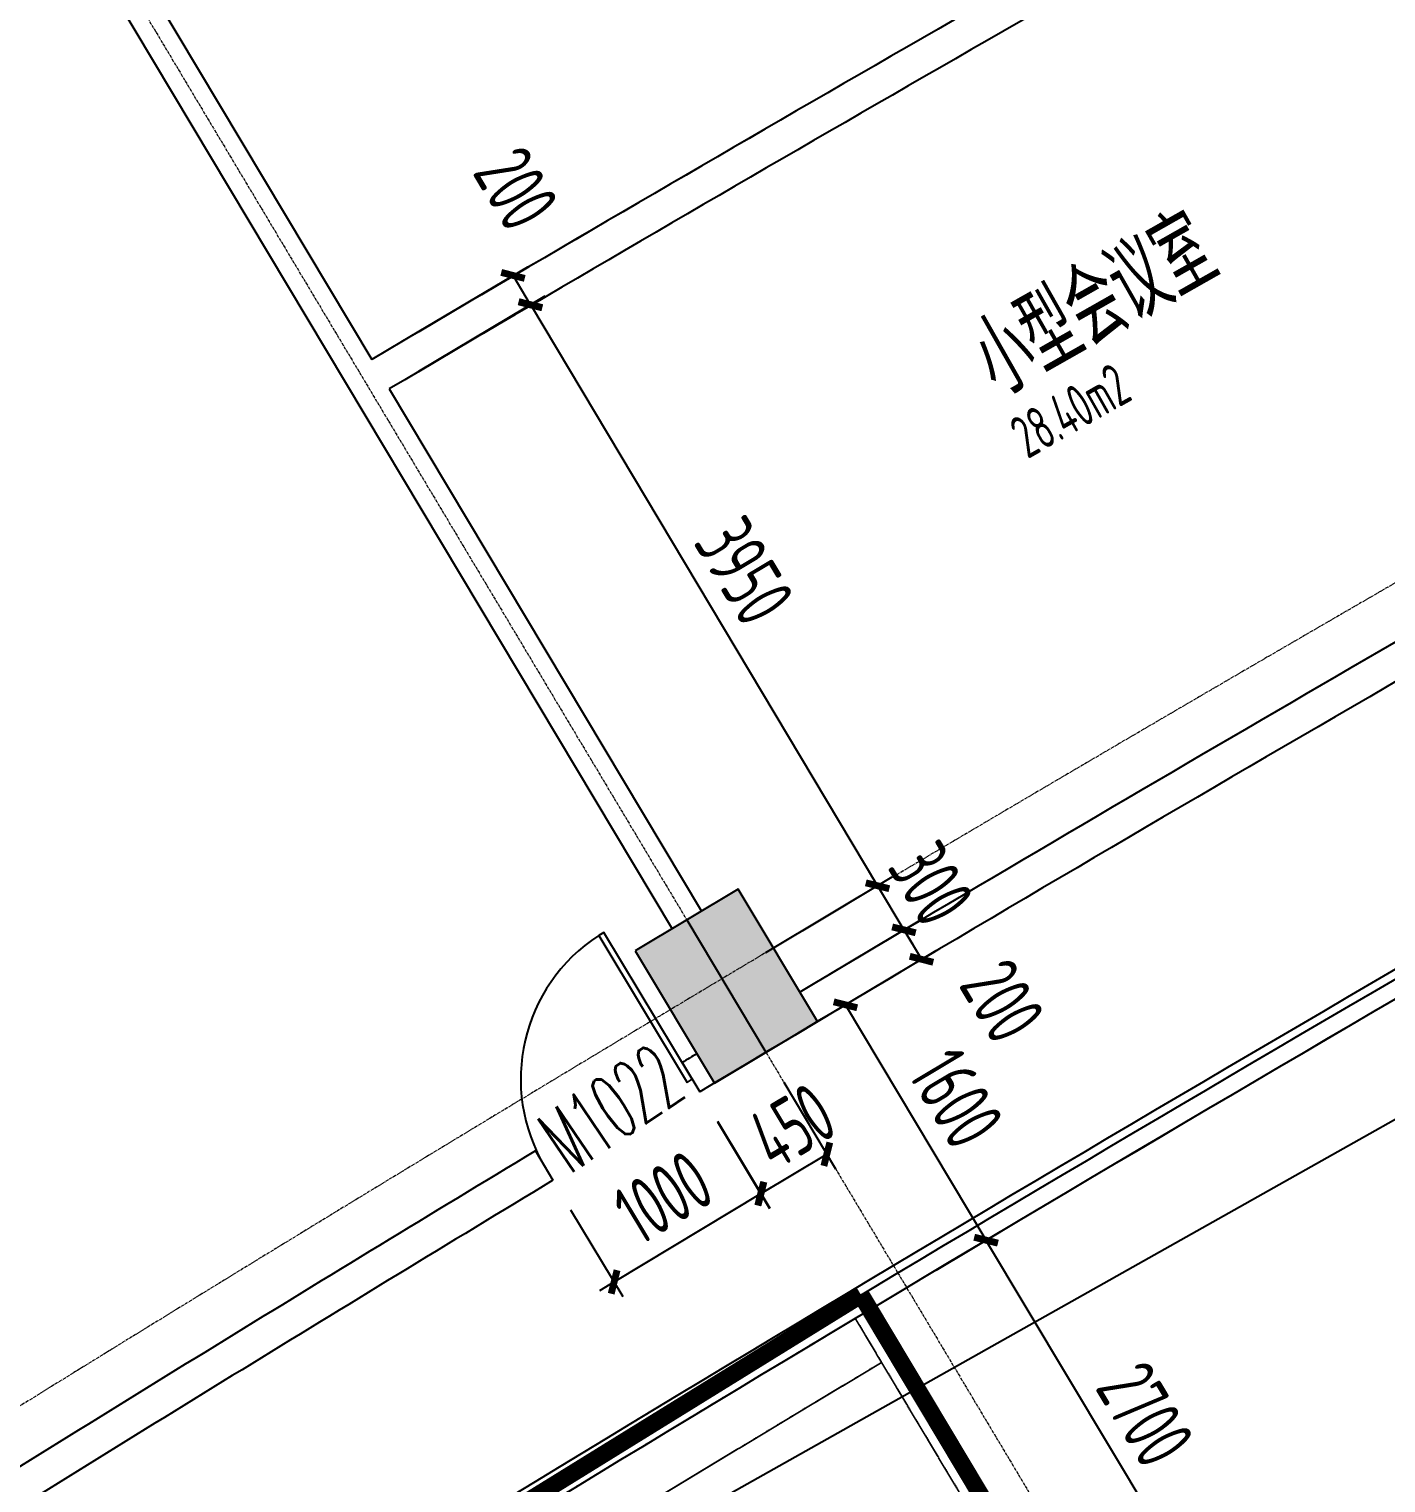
# Model space of a CAD drawing. Header units: millimetres. Extents: x 0 to 12095980, y -6694179 to 0.
# Drawn here: x 11616326 to 11624243, y -6432252 to -6423770 of the extents above; entities that cross this region are included whole.
import ezdxf
from ezdxf.enums import TextEntityAlignment as Align

# ---------------------------------------------------------------- set-up
doc = ezdxf.new("R2010")
doc.units = ezdxf.units.MM
doc.header["$LTSCALE"] = 10
for name, pattern in [('A1-RG-AXIS$0$CENTER', [50.8, 31.75, -6.35, 6.35, -6.35]), ('A1-RI-F2$0$DASHDOT', [1, 0.5, -0.25, 0, -0.25]), ('A1-RI-F2$0$HIDDEN2', [0.1875, 0.125, -0.0625])]:
    doc.linetypes.add(name, pattern=pattern)
for name, color, linetype in [('A1-RD-2F$0$A-GLAZ', 140, 'Continuous'), ('A1-RD-2F$0$A-louban', 5, 'Continuous'), ('A1-RG-AXIS$0$A-COLU-HATH', 8, 'Continuous'), ('A1-RG-AXIS$0$A-COLUMN', 7, 'Continuous'), ('A1-RG-AXIS$0$A2-RG-AXIS-150$0$A-DIMS-100', 1, 'Continuous'), ('A1-RI-F2$0$0M-防火分区、防烟分区', 30, 'A1-RI-F2$0$DASHDOT'), ('A1-RI-F2$0$A-DIMS-1：100', 1, 'Continuous'), ('A1-RI-F2$0$A-DOOR', 32, 'Continuous'), ('A1-RI-F2$0$A-FUZHUXIAN', 55, 'A1-RI-F2$0$HIDDEN2'), ('A1-RI-F2$0$A-HOLE', 2, 'Continuous'), ('A1-RI-F2$0$A-STRS-HRAL', 3, 'Continuous'), ('A1-RI-F2$0$A-SYMB-AREA', 4, 'Continuous'), ('A1-RI-F2$0$A-SYMB-NAME', 4, 'Continuous'), ('A1-RI-F2$0$A-TEXT1', 4, 'Continuous'), ('A1-RI-F2$0$A-WALL', 7, 'Continuous'), ('A1-RI-F2$0$N-SYMB-DOOR', 13, 'Continuous'), ('A1-RI-F2$0$N-SYMB-DOOR1', 13, 'Continuous'), ('A1-RI-F2$0$N-SYMB-DOOR2', 13, 'Continuous')]:
    doc.layers.add(name, color=color, linetype=linetype)
doc.layers.add('A1-RG-AXIS$0$A-GRID', color=1, linetype='A1-RG-AXIS$0$CENTER', lineweight=9)
doc.styles.add('A1-RG-AXIS$0$A2-RG-AXIS-150$0$XD2008', font='romans.shx', dxfattribs={"width": 0.7})
doc.styles.add('A1-RI-F2$0$ECADI', font='gbeitc.shx', dxfattribs={"width": 0.7, "bigfont": 'gbcbig.shx'})
doc.styles.add('A1-RI-F2$0$ECADI-SYM', font='simplex.shx', dxfattribs={"width": 0.7, "bigfont": 'hztxt.shx'})
doc.styles.add('A1-RI-F2$0$XD2008', font='xd-hzs.shx', dxfattribs={"width": 0.7, "bigfont": 'xd-hztxt.shx'})
doc.dimstyles.new('A1-RG-AXIS$0$A2-RG-AXIS-150$0$XD100', dxfattribs={"dimscale": 100, "dimtxt": 5.5, "dimasz": 1.5, "dimexe": 1, "dimexo": 2, "dimgap": 0.5, "dimtad": 1, "dimdec": 0, "dimdsep": 46, "dimtxsty": 'A1-RG-AXIS$0$A2-RG-AXIS-150$0$XD2008', "dimblk": 'A1-RG-AXIS$0$A2-RG-AXIS-150$0$_ArchTick', "dimcen": 2.5, "dimclrt": 4, "dimaunit": 1, "dimadec": 3, "dimazin": 0, "dimtfac": 1, "dimtdec": 0, "dimtix": 1, "dimtmove": 0, "dimatfit": 3, "dimfxl": 1, "dimtolj": 1, "dimtzin": 0, "dimarcsym": 0})
doc.dimstyles.new('A1-RI-F2$0$XD100$0', dxfattribs={"dimscale": 100, "dimtxt": 3.5, "dimasz": 2, "dimexe": 1, "dimexo": 2, "dimgap": 1, "dimtad": 1, "dimdec": 0, "dimdsep": 46, "dimtxsty": 'A1-RI-F2$0$XD2008', "dimblk1": 'A1-RI-F2$0$_ArchTick', "dimblk2": 'A1-RI-F2$0$_ArchTick', "dimsah": 1, "dimcen": 2.5, "dimclrd": 1, "dimclre": 1, "dimclrt": 4, "dimaunit": 1, "dimadec": 0, "dimazin": 0, "dimtfac": 1, "dimtdec": 0, "dimtix": 1, "dimtmove": 2, "dimatfit": 3, "dimfxl": 1, "dimtolj": 1, "dimtzin": 0, "dimarcsym": 0})

# ---------------------------------------------------------------- blocks, each defined once
blk = doc.blocks.new('A1-RI-F2$0$A-X-D2-60$0$d1000')
at = {"layer": 'A1-RI-F2$0$A-DOOR'}
blk.add_lwpolyline([(1257258.4, 175906.7), (1257258.4, 175941.7), (1256258.2, 175941.7), (1256258.2, 175906.7)], close=True, dxfattribs=at)
blk.add_arc((1257257.6, 175941.7), 1000, 182.00579, 269.95491, dxfattribs=at)
blk = doc.blocks.new('A1-RI-F2$0$5erhfh')
at = {"layer": 'A1-RI-F2$0$A-SYMB-AREA', "style": 'A1-RI-F2$0$ECADI', "width": 0.7}
blk.add_attdef('340M2', text='', height=2.5, dxfattribs=at).set_placement((0, 1.25), align=Align.MIDDLE_LEFT)
at = {"layer": 'A1-RI-F2$0$A-SYMB-NAME', "style": 'A1-RI-F2$0$ECADI', "width": 0.7}
blk.add_attdef('CHINESENAME', (-12.292, 3.087), '', height=4.5, dxfattribs=at)
blk = doc.blocks.new('A1-RI-F2$0$_ArchTick')
at = {"color": 0, "linetype": 'ByBlock', "const_width": 0.4}
blk.add_lwpolyline([(-0.5, -0.5), (0.5, 0.5)], dxfattribs=at)
blk = doc.blocks.new('*D292')
at = {"layer": 'A1-RI-F2$0$A-DIMS-1：100', "color": 1, "linetype": 'ByBlock', "lineweight": -2, "transparency": 16777216}
for p, q in [((11618599.3, -6425766.4), (11619336.6, -6425325.9)), ((11619250.8, -6425377.2), (11621276.7, -6428768.1)), ((11620625.3, -6429157.3), (11621362.5, -6428716.8))]:
    blk.add_line(p, q, dxfattribs=at)
at = {"layer": 'A1-RI-F2$0$A-DIMS-1：100', "color": 1, "linetype": 'ByBlock', "lineweight": -2, "transparency": 16777216, "xscale": 100, "yscale": 100, "zscale": 100}
for p, rotation in [((11619250.8, -6425377.2), 120.8566284943706), ((11621276.7, -6428768.1), 300.8566284943706)]:
    blk.add_blockref('A1-RI-F2$0$_ArchTick', p, dxfattribs=dict(at, rotation=rotation))
at = {"layer": 'A1-RI-F2$0$A-DIMS-1：100', "color": 4, "linetype": 'ByBlock', "transparency": 16777216, "insert": (11620499.8, -6426931.6), "char_height": 350, "attachment_point": 5, "rotation": 300.85663, "style": 'A1-RI-F2$0$XD2008'}
blk.add_mtext('\\A1;3950', dxfattribs=at)
blk = doc.blocks.new('*D293')
at = {"layer": 'A1-RI-F2$0$A-DIMS-1：100', "color": 1, "linetype": 'ByBlock', "lineweight": -2, "transparency": 16777216}
for p, q in [((11618496.9, -6425595.1), (11619235.4, -6425155.9)), ((11619251.7, -6425378.9), (11619149.5, -6425207)), ((11618599.2, -6425767), (11619337.7, -6425327.8))]:
    blk.add_line(p, q, dxfattribs=at)
at = {"layer": 'A1-RI-F2$0$A-DIMS-1：100', "color": 1, "linetype": 'ByBlock', "lineweight": -2, "transparency": 16777216, "xscale": 100, "yscale": 100, "zscale": 100}
for p, rotation in [((11619149.5, -6425207), 120.7427995473189), ((11619251.7, -6425378.9), 300.7427995473189)]:
    blk.add_blockref('A1-RI-F2$0$_ArchTick', p, dxfattribs=dict(at, rotation=rotation))
at = {"layer": 'A1-RI-F2$0$A-DIMS-1：100', "color": 4, "linetype": 'ByBlock', "transparency": 16777216, "insert": (11619167.9, -6424700.9), "char_height": 350, "attachment_point": 5, "rotation": 300.7428, "style": 'A1-RI-F2$0$XD2008'}
blk.add_mtext('\\A1;200', dxfattribs=at)
blk = doc.blocks.new('A1-RD-2F')
at = {"layer": 'A1-RD-2F$0$A-GLAZ', "ltscale": 0.25}
for radius, start, end in [(292800, 108.984813, 127.828852), (292500, 108.926088, 127.887577), (292500, 108.926088, 127.887577)]:
    blk.add_arc((11778729.3, -6694180.2), radius, start, end, dxfattribs=at)
at = {"layer": 'A1-RD-2F$0$A-louban'}
blk.add_lwpolyline([(11592585.5, -6454466.4), (11599153.7, -6462913.2, -0.082408), (11683476.3, -6417307.1)], format="xyb", dxfattribs=at)
blk.add_lwpolyline([(11630209, -6429159.2), (11628890.6, -6426803, 0.016698), (11611388.1, -6437394.1), (11612862.7, -6439655.9, -0.016696)], format="xyb", close=True, dxfattribs=at)
blk = doc.blocks.new('*D331')
at = {"layer": 'A1-RI-F2$0$A-DIMS-1：100', "color": 1, "linetype": 'ByBlock', "lineweight": -2, "transparency": 16777216}
for p, q in [((11621618, -6431010.1), (11621994.4, -6430784.5)), ((11623296.8, -6433151.8), (11621908.7, -6430835.9)), ((11623006.2, -6433326), (11623382.6, -6433100.4))]:
    blk.add_line(p, q, dxfattribs=at)
at = {"layer": 'A1-RI-F2$0$A-DIMS-1：100', "color": 1, "linetype": 'ByBlock', "lineweight": -2, "transparency": 16777216, "xscale": 100, "yscale": 100, "zscale": 100}
for p, rotation in [((11621908.7, -6430835.9), 120.93862216138), ((11623296.8, -6433151.8), 300.93862216138)]:
    blk.add_blockref('A1-RI-F2$0$_ArchTick', p, dxfattribs=dict(at, rotation=rotation))
at = {"layer": 'A1-RI-F2$0$A-DIMS-1：100', "color": 4, "linetype": 'ByBlock', "transparency": 16777216, "insert": (11622838.6, -6431852.5), "char_height": 350, "attachment_point": 5, "rotation": 300.93862, "style": 'A1-RI-F2$0$XD2008'}
blk.add_mtext('\\A1;2700', dxfattribs=at)
blk = doc.blocks.new('*D332')
at = {"layer": 'A1-RI-F2$0$A-DIMS-1：100', "color": 1, "linetype": 'ByBlock', "lineweight": -2, "transparency": 16777216}
for p, q in [((11620797.1, -6429637.1), (11621175, -6429411.1)), ((11621910.3, -6430835.7), (11621089.2, -6429462.4)), ((11621618.1, -6431010.3), (11621996.1, -6430784.4))]:
    blk.add_line(p, q, dxfattribs=at)
at = {"layer": 'A1-RI-F2$0$A-DIMS-1：100', "color": 1, "linetype": 'ByBlock', "lineweight": -2, "transparency": 16777216, "xscale": 100, "yscale": 100, "zscale": 100}
for p, rotation in [((11621089.2, -6429462.4), 120.8749602104617), ((11621910.3, -6430835.7), 300.8749602104617)]:
    blk.add_blockref('A1-RI-F2$0$_ArchTick', p, dxfattribs=dict(at, rotation=rotation))
at = {"layer": 'A1-RI-F2$0$A-DIMS-1：100', "color": 4, "linetype": 'ByBlock', "transparency": 16777216, "insert": (11621735.8, -6430007.9), "char_height": 350, "attachment_point": 5, "rotation": 300.87496, "style": 'A1-RI-F2$0$XD2008'}
blk.add_mtext('\\A1;1600', dxfattribs=at)
blk = doc.blocks.new('*D340')
at = {"layer": 'A1-RI-F2$0$A-DIMS-1：100', "color": 1, "linetype": 'ByBlock', "lineweight": -2, "transparency": 16777216}
for p, q in [((11620342.4, -6430142.1), (11620647.9, -6430649.5)), ((11620596.3, -6430563.8), (11620682, -6430512.2)), ((11619739.6, -6431079.6), (11620596.3, -6430563.8)), ((11619485.7, -6430657.9), (11619791.2, -6431165.3)), ((11619739.6, -6431079.6), (11619654, -6431131.2))]:
    blk.add_line(p, q, dxfattribs=at)
at = {"layer": 'A1-RI-F2$0$A-DIMS-1：100', "color": 1, "linetype": 'ByBlock', "lineweight": -2, "transparency": 16777216, "xscale": 100, "yscale": 100, "zscale": 100}
for p, rotation in [((11620596.3, -6430563.8), 211.0516272449385), ((11619739.6, -6431079.6), 31.05162724493853)]:
    blk.add_blockref('A1-RI-F2$0$_ArchTick', p, dxfattribs=dict(at, rotation=rotation))
at = {"layer": 'A1-RI-F2$0$A-DIMS-1：100', "color": 4, "linetype": 'ByBlock', "transparency": 16777216, "insert": (11620026.1, -6430586.1), "char_height": 350, "attachment_point": 5, "rotation": 31.05163, "style": 'A1-RI-F2$0$XD2008'}
blk.add_mtext('\\A1;1000', dxfattribs=at)
blk = doc.blocks.new('*D341')
at = {"layer": 'A1-RI-F2$0$A-DIMS-1：100', "color": 1, "linetype": 'ByBlock', "lineweight": -2, "transparency": 16777216}
for p, q in [((11620729.7, -6429914.1), (11621032.1, -6430419.8)), ((11620343.5, -6430145), (11620645.8, -6430650.8)), ((11620594.5, -6430564.9), (11620980.7, -6430334))]:
    blk.add_line(p, q, dxfattribs=at)
at = {"layer": 'A1-RI-F2$0$A-DIMS-1：100', "color": 1, "linetype": 'ByBlock', "lineweight": -2, "transparency": 16777216, "xscale": 100, "yscale": 100, "zscale": 100}
for p, rotation in [((11620980.7, -6430334), 30.87496021033841), ((11620594.5, -6430564.9), 210.8749602103384)]:
    blk.add_blockref('A1-RI-F2$0$_ArchTick', p, dxfattribs=dict(at, rotation=rotation))
at = {"layer": 'A1-RI-F2$0$A-DIMS-1：100', "color": 4, "linetype": 'ByBlock', "transparency": 16777216, "insert": (11620777.7, -6430170.8), "char_height": 350, "attachment_point": 5, "rotation": 30.87496, "style": 'A1-RI-F2$0$XD2008'}
blk.add_mtext('\\A1;450', dxfattribs=at)
blk = doc.blocks.new('*D379')
at = {"layer": 'A1-RI-F2$0$A-DIMS-1：100', "color": 1, "linetype": 'ByBlock', "lineweight": -2, "transparency": 16777216}
for p, q in [((11621276.6, -6428767.9), (11621225.3, -6428682.1)), ((11620840.9, -6429028.4), (11621362.4, -6428716.6)), ((11621276.6, -6428767.9), (11621430.5, -6429025.3)), ((11620994.8, -6429285.8), (11621516.3, -6428974)), ((11621430.5, -6429025.3), (11621481.8, -6429111.2))]:
    blk.add_line(p, q, dxfattribs=at)
at = {"layer": 'A1-RI-F2$0$A-DIMS-1：100', "color": 1, "linetype": 'ByBlock', "lineweight": -2, "transparency": 16777216, "xscale": 100, "yscale": 100, "zscale": 100}
for p, rotation in [((11621276.6, -6428767.9), 300.8749602101616), ((11621430.5, -6429025.3), 120.8749602101616)]:
    blk.add_blockref('A1-RI-F2$0$_ArchTick', p, dxfattribs=dict(at, rotation=rotation))
at = {"layer": 'A1-RI-F2$0$A-DIMS-1：100', "color": 4, "linetype": 'ByBlock', "transparency": 16777216, "insert": (11621589.6, -6428755.5), "char_height": 350, "attachment_point": 5, "rotation": 300.87496, "style": 'A1-RI-F2$0$XD2008'}
blk.add_mtext('\\A1;300', dxfattribs=at)
blk = doc.blocks.new('*D380')
at = {"layer": 'A1-RI-F2$0$A-DIMS-1：100', "color": 1, "linetype": 'ByBlock', "lineweight": -2, "transparency": 16777216}
for p, q in [((11620994.8, -6429285.8), (11621516.3, -6428974)), ((11621430.5, -6429025.3), (11621533.1, -6429197)), ((11621097.5, -6429457.5), (11621618.9, -6429145.7))]:
    blk.add_line(p, q, dxfattribs=at)
at = {"layer": 'A1-RI-F2$0$A-DIMS-1：100', "color": 1, "linetype": 'ByBlock', "lineweight": -2, "transparency": 16777216, "xscale": 100, "yscale": 100, "zscale": 100}
for p, rotation in [((11621430.5, -6429025.3), 120.8749777688524), ((11621533.1, -6429197), 300.8749777688524)]:
    blk.add_blockref('A1-RI-F2$0$_ArchTick', p, dxfattribs=dict(at, rotation=rotation))
at = {"layer": 'A1-RI-F2$0$A-DIMS-1：100', "color": 4, "linetype": 'ByBlock', "transparency": 16777216, "insert": (11622005, -6429440.8), "char_height": 350, "attachment_point": 5, "rotation": 300.87498, "style": 'A1-RI-F2$0$XD2008'}
blk.add_mtext('\\A1;200', dxfattribs=at)
blk = doc.blocks.new('A1-RI-F2$0$mc')
at = {"layer": 'A1-RI-F2$0$N-SYMB-DOOR', "style": 'A1-RI-F2$0$ECADI-SYM', "width": 0.7}
for tag, p in [('门窗主编号1', (55.7, -311.3)), ('门窗主编号2', (667.6, -311.3))]:
    blk.add_attdef(tag, p, '', height=180, dxfattribs=at)
at = {"layer": 'A1-RI-F2$0$N-SYMB-DOOR', "style": 'A1-RI-F2$0$ECADI-SYM', "width": 0.7, "flags": 1}
for tag, p in [('洞口尺寸(宽X高)', (55.6, -717.2)), ('备注', (57.1, -921.2))]:
    blk.add_attdef(tag, p, '', height=180, dxfattribs=at)
at = {"layer": 'A1-RI-F2$0$N-SYMB-DOOR1', "style": 'A1-RI-F2$0$ECADI-SYM', "width": 0.7}
blk.add_attdef('门窗辅编号1', (55.7, -516.1), '', height=180, dxfattribs=at)
at = {"layer": 'A1-RI-F2$0$N-SYMB-DOOR2', "style": 'A1-RI-F2$0$ECADI-SYM', "width": 0.7}
blk.add_attdef('门窗辅编号2', (311.5, -516.1), '', height=180, dxfattribs=at)
blk = doc.blocks.new('A1-RG-AXIS$0$A2-RG-AXIS-150$0$_ArchTick')
at = {"color": 0, "linetype": 'ByBlock', "const_width": 0.4}
blk.add_lwpolyline([(-0.5, -0.5), (0.5, 0.5)], dxfattribs=at)
blk = doc.blocks.new('*D722')
at = {"layer": 'A1-RG-AXIS$0$A2-RG-AXIS-150$0$A-DIMS-100', "color": 0, "lineweight": -2, "ltscale": 3, "transparency": 16777216}
for p, q in [((11670910, -6387267.3), (11670915.9, -6387284)), ((11580897.2, -6435951), (11580908, -6435965))]:
    blk.add_line(p, q, dxfattribs=at)
blk.add_arc((11778731.9, -6694178.6), 325182.4, 109.357031, 127.456634, dxfattribs=at)
at = {"layer": 'A1-RG-AXIS$0$A2-RG-AXIS-150$0$A-DIMS-100', "color": 0, "lineweight": -2, "ltscale": 3, "transparency": 16777216, "xscale": 150, "yscale": 150, "zscale": 150}
for p, rotation in [((11670949, -6387378.3), 19.35703132825471), ((11580968.8, -6436044.4), 217.4566338573137)]:
    blk.add_blockref('A1-RG-AXIS$0$A2-RG-AXIS-150$0$_ArchTick', p, dxfattribs=dict(at, rotation=rotation))
at = {"layer": 'A1-RG-AXIS$0$A2-RG-AXIS-150$0$A-DIMS-100', "color": 4, "ltscale": 3, "transparency": 16777216, "insert": (11623903.2, -6407910.6), "char_height": 375, "attachment_point": 5, "rotation": 28.40683, "style": 'A1-RG-AXIS$0$A2-RG-AXIS-150$0$XD2008'}
blk.add_mtext('\\A1;18°5\'59"', dxfattribs=at)
blk = doc.blocks.new('A1-RG-AXIS$0$colu')
at = {"layer": 'A1-RG-AXIS$0$A-COLU-HATH', "linetype": 'ByBlock'}
h = blk.add_hatch(color=256, dxfattribs=at)
h.paths.add_polyline_path([(11591264.2, -6433838.8), (11591158.5, -6433556.8), (11590222.1, -6433907.7), (11590399.9, -6434382.1)])
h.paths.add_polyline_path([(11582705.6, -6437301.3), (11582516, -6436795.2), (11581579.6, -6437146.1), (11581701, -6437474.4)])
h.paths.add_polyline_path([(11590471.6, -6449023.6), (11591079.8, -6449817.4), (11591635.4, -6449391.7), (11591027.3, -6448597.9)])
h.paths.add_polyline_path([(11597647.1, -6443800.1), (11598173.7, -6444529.9), (11598741.4, -6444120.4), (11598214.8, -6443390.5)])
h.paths.add_polyline_path([(11585545.5, -6442593.7), (11586153.7, -6443387.5), (11586709.3, -6442961.8), (11586101.2, -6442168)])
h.paths.add_polyline_path([(11592849.2, -6437150.3), (11593375.8, -6437880.2), (11593943.4, -6437470.6), (11593416.8, -6436740.7)])
h.paths.add_polyline_path([(11606394.6, -6455923.8), (11606921.2, -6456653.6), (11607488.9, -6456244), (11606962.3, -6455514.2)])
h.paths.add_polyline_path([(11601625.9, -6449314.5), (11602152.5, -6450044.4), (11602720.2, -6449634.8), (11602193.6, -6448905)])
edge = h.paths.add_edge_path()
edge.add_arc((11595249.5, -6454684.4), 425, 0, 360)
edge = h.paths.add_edge_path()
edge.add_arc((11600175.9, -6461114.9), 425, 0, 360)
h.paths.add_polyline_path([(11613306.9, -6451073.5), (11613812.4, -6451818.2), (11614391.5, -6451425.1), (11613886.1, -6450680.4)])
h.paths.add_polyline_path([(11620355.7, -6446423.7), (11620839.5, -6447182.6), (11621429.7, -6446806.3), (11620945.9, -6446047.4)])
h.paths.add_polyline_path([(11615974.2, -6439551.7), (11616458.1, -6440310.5), (11617048.3, -6439934.2), (11616564.5, -6439175.3)])
h.paths.add_polyline_path([(11608730, -6444330.1), (11609235.4, -6445074.8), (11609814.6, -6444681.6), (11609309.2, -6443937)])
h.paths.add_polyline_path([(11600306.1, -6431918.8), (11600811.6, -6432663.5), (11601390.7, -6432270.4), (11600885.3, -6431525.7)])
h.paths.add_polyline_path([(11607910.2, -6426903.7), (11608394.1, -6427662.5), (11608984.3, -6427286.2), (11608500.5, -6426527.3)])
h.paths.add_polyline_path([(11630302.3, -6423284.6), (11630692.9, -6423982.7), (11631129.2, -6423738.6), (11630738.6, -6423040.4)])
h.paths.add_polyline_path([(11626248.1, -6416039.2), (11626638.7, -6416737.4), (11627075.1, -6416493.2), (11626684.4, -6415795.1)])
h.paths.add_polyline_path([(11627535, -6441978.3), (11627996.9, -6442750.7), (11628597.7, -6442391.5), (11628135.8, -6441619.1)])
h.paths.add_polyline_path([(11634839, -6437740.8), (11635278.5, -6438526.2), (11635889.4, -6438184.4), (11635449.9, -6437399)])
h.paths.add_polyline_path([(11615655.2, -6422108.9), (11616117.1, -6422881.3), (11616717.9, -6422522.1), (11616256, -6421749.7)])
h.paths.add_polyline_path([(11619863.2, -6429146.9), (11620325, -6429919.3), (11620925.8, -6429560.1), (11620464, -6428787.6)])
h.paths.add_polyline_path([(11630859.3, -6430628.5), (11631298.8, -6431413.9), (11631909.7, -6431072.1), (11631470.2, -6430286.7)])
h.paths.add_polyline_path([(11627538.8, -6424694.4), (11627978.3, -6425479.8), (11628589.1, -6425138), (11628149.7, -6424352.6)])
h.paths.add_polyline_path([(11623352.7, -6434983.2), (11623814.5, -6435755.7), (11624415.3, -6435396.5), (11623953.5, -6434624)])
h.paths.add_polyline_path([(11623534.7, -6417538.5), (11623974.1, -6418323.9), (11624585, -6417982.1), (11624145.5, -6417196.7)])
h.paths.add_polyline_path([(11635339.1, -6420464.1), (11635755.9, -6421261.8), (11636376.3, -6420937.7), (11635959.6, -6420140)])
h.paths.add_polyline_path([(11645506.5, -6407137.9), (11645842, -6407864.2), (11645388.1, -6408073.9), (11645052.6, -6407347.6)])
h.paths.add_polyline_path([(11648218.5, -6414201.1), (11648554, -6414927.4), (11649007.9, -6414717.7), (11648672.4, -6413991.5)])
h.paths.add_polyline_path([(11649797, -6429903.6), (11650190.6, -6430712.9), (11650820.1, -6430406.7), (11650426.4, -6429597.4)])
h.paths.add_polyline_path([(11632162.7, -6412872.3), (11631542.2, -6413196.4), (11632283.1, -6414614.6), (11632903.5, -6414290.4)])
h.paths.add_polyline_path([(11648552.6, -6404922.5), (11647914.6, -6405210.5), (11648572.8, -6406668.9), (11649210.9, -6406380.9)])
h.paths.add_polyline_path([(11638487.9, -6426491.2), (11638904.6, -6427288.9), (11639525, -6426964.7), (11639108.3, -6426167.1)])
h.paths.add_polyline_path([(11646232.1, -6422574.6), (11646625.7, -6423383.9), (11647255.2, -6423077.7), (11646861.6, -6422268.4)])
h.paths.add_polyline_path([(11643257.7, -6416459.6), (11643651.4, -6417268.9), (11644280.8, -6416962.8), (11643887.2, -6416153.4)])
edge = h.paths.add_edge_path()
edge.add_arc((11640554, -6410100.5), 425, 0, 360)
h.paths.add_polyline_path([(11642261.7, -6433714.8), (11642678.5, -6434512.5), (11643298.9, -6434188.4), (11642882.2, -6433390.7)])
h.paths.add_polyline_path([(11657438.5, -6426310.3), (11657808.8, -6427130.6), (11658446.8, -6426842.6), (11658076.5, -6426022.3)])
h.paths.add_polyline_path([(11654085.6, -6418882), (11654455.8, -6419702.3), (11655093.8, -6419414.3), (11654723.6, -6418594)])
h.paths.add_polyline_path([(11659423.4, -6409140.7), (11659769.9, -6409971.3), (11660416, -6409701.8), (11660069.4, -6408871.2)])
h.paths.add_polyline_path([(11651288, -6412684.1), (11651658.2, -6413504.4), (11652296.3, -6413216.4), (11651926, -6412396.1)])
h.paths.add_polyline_path([(11672567.5, -6404094.9), (11672841.4, -6404846.5), (11673311.2, -6404675.2), (11673037.2, -6403923.6)])
h.paths.add_polyline_path([(11669749.3, -6396288.4), (11670092.2, -6397229.1), (11670561.8, -6397057.7), (11670219.1, -6396117.2)])
h.paths.add_polyline_path([(11678236.4, -6409177.5), (11678567.9, -6410121), (11679228.3, -6409889), (11678896.8, -6408945.5)])
h.paths.add_polyline_path([(11675949.4, -6402667.6), (11676280.8, -6403611.1), (11676941.3, -6403379), (11676609.8, -6402435.6)])
h.paths.add_polyline_path([(11662041.8, -6415416.4), (11662388.4, -6416247), (11663034.4, -6415977.4), (11662687.8, -6415146.8)])
h.paths.add_polyline_path([(11670094.3, -6412180.7), (11670416.9, -6413020.9), (11671070.4, -6412770), (11670747.8, -6411929.8)])
h.paths.add_polyline_path([(11656265.8, -6401573.1), (11656650.9, -6402495.9), (11657296.9, -6402226.4), (11656911.8, -6401303.5)])
h.paths.add_polyline_path([(11664718.2, -6398177.2), (11665076.6, -6399110.8), (11665730.1, -6398859.9), (11665371.7, -6397926.3)])
h.paths.add_polyline_path([(11667657.1, -6405832.5), (11667979.7, -6406672.7), (11668633.2, -6406421.8), (11668310.6, -6405581.6)])
h.paths.add_polyline_path([(11673264.6, -6395025.5), (11673596.1, -6395968.9), (11674256.5, -6395736.9), (11673925, -6394793.5)])
edge = h.paths.add_edge_path()
edge.add_arc((11681417.1, -6417175.4), 425, 0, 360)
h.paths.add_polyline_path([(11673015.3, -6419789.2), (11673337.9, -6420629.5), (11673991.4, -6420378.6), (11673668.8, -6419538.4)])
h.paths.add_polyline_path([(11665180.1, -6422937.9), (11665526.7, -6423768.5), (11666172.7, -6423499), (11665826.1, -6422668.4)])
at = {"layer": 'A1-RG-AXIS$0$A-COLUMN'}
blk.add_lwpolyline([(11619863.2, -6429146.9), (11620325, -6429919.3), (11620925.8, -6429560.1), (11620464, -6428787.6)], close=True, dxfattribs=at)
blk = doc.blocks.new('A1-RG-AXIS')
at = {"layer": 'A1-RG-AXIS$0$A-GRID', "linetype": 'A1-RG-AXIS$0$CENTER', "ltscale": 0.05}
blk.add_lwpolyline([(11682866.1, -6392336.6, 0.10373), (11569674.9, -6456283.6, 0.10373)], format="xyb", dxfattribs=at)
at = {"layer": 'A1-RG-AXIS$0$A-GRID', "ltscale": 0.05}
for points in [[(11690526.8, -6414141.5, 0.104527), (11584753.6, -6473784.9)], [(11691982.8, -6418505.6, 0.104638), (11587756.3, -6477270.1)]]:
    blk.add_lwpolyline(points, format="xyb", dxfattribs=at)
at = {"layer": 'A1-RG-AXIS$0$A-GRID', "linetype": 'A1-RG-AXIS$0$CENTER', "ltscale": 0.05}
blk.add_lwpolyline([(11611593.7, -6414633.8), (11632943.5, -6450342.1)], dxfattribs=at)
blk.add_arc((11778731.9, -6694178.6), 308600, 107.574373, 131.323037, dxfattribs=at)
at = {"layer": 'A1-RG-AXIS$0$A-GRID', "ltscale": 0.05}
blk.add_arc((11778731.9, -6694178.6), 301700, 107.53359, 131.336201, dxfattribs=at)
at = {"layer": 'A1-RG-AXIS$0$A-COLU-HATH', "linetype": 'ByBlock'}
blk.add_blockref('A1-RG-AXIS$0$colu', (0, 0), dxfattribs=at)
at = {"layer": 'A1-RG-AXIS$0$A2-RG-AXIS-150$0$A-DIMS-100', "ltscale": 3}
dim = blk.add_angular_dim_3p(base=(11639299.9, -6400406.2), center=(11778731.9, -6694178.6), p1=(11670976.3, -6387456), p2=(11581018.9, -6436109.7), dimstyle='A1-RG-AXIS$0$A2-RG-AXIS-150$0$XD100', override={"dimtxt": 3.75, "dimadec": 4}, dxfattribs=at)
dim.commit()
dim.dimension.update_dxf_attribs({"geometry": '*D722', "text_midpoint": (11623903.2, -6407910.6)})
blk = doc.blocks.new('A1-RI-F2')
at = {"layer": 'A1-RI-F2$0$0M-防火分区、防烟分区', "const_width": 100}
blk.add_lwpolyline([(11599538, -6445395.4, -0.021134), (11621180.6, -6431155.5), (11622668.8, -6433644.6, 0.02113), (11601234.9, -6447747.1)], format="xyb", close=True, dxfattribs=at)
at = {"layer": 'A1-RI-F2$0$A-DIMS-1：100', "color": 3, "linetype": 'ByBlock'}
for p, q in [((11620163.6, -6428967.2), (11620625.4, -6429739.7)), ((11620136.6, -6429799.1), (11620239.3, -6429970.7)), ((11619279.9, -6430314.9), (11619382.5, -6430486.6))]:
    blk.add_line(p, q, dxfattribs=at)
at = {"layer": 'A1-RI-F2$0$A-FUZHUXIAN', "ltscale": 15}
blk.add_lwpolyline([(11697385.2, -6408952.1, 0.0115), (11684356.2, -6412994.1), (11685659.5, -6416881.5, 0.084561), (11599102.5, -6463333.2), (11592167, -6454412), (11594287.7, -6452776.4, 0), (11592699.6, -6450703.6, 0.01703), (11576443.9, -6463978.8), (11589775.5, -6479462.1, -0.111917), (11700888.4, -6418975.6, -0.111917)], format="xyb", dxfattribs=at)
at = {"layer": 'A1-RI-F2$0$A-FUZHUXIAN', "ltscale": 2}
blk.add_lwpolyline([(11599677.7, -6445418, -0.020971), (11621146.2, -6431292.7), (11622531.7, -6433610.1, 0.020966), (11601257.5, -6447607.6)], format="xyb", close=True, dxfattribs=at)
blk.add_arc((11778731.9, -6694178.6), 306200, 120.940452, 122.602538, dxfattribs=at)
at = {"layer": 'A1-RI-F2$0$A-HOLE'}
blk.add_lwpolyline([(11630208.9, -6429159.1), (11628493.4, -6427771.3), (11611388.1, -6437394.1)], dxfattribs=at)
at = {"layer": 'A1-RI-F2$0$A-STRS-HRAL', "ltscale": 0.25}
for radius, start, end in [(306650, 119.238884, 123.119913), (306600, 119.248229, 123.110571), (306500, 119.266929, 123.09188), (303700, 119.248408, 123.110632), (303800, 119.267261, 123.09177), (303650, 119.238976, 123.120068)]:
    blk.add_arc((11778731.9, -6694178.6), radius, start, end, dxfattribs=at)
at = {"layer": 'A1-RI-F2$0$A-WALL'}
for p, q in [((11616503.3, -6422650.4), (11618325, -6425697.3)), ((11616331.6, -6422753.1), (11620077.7, -6429018.6)), ((11618427.7, -6425869), (11620249.4, -6428915.9))]:
    blk.add_line(p, q, dxfattribs=at)
at = {"layer": 'A1-RI-F2$0$A-WALL', "linetype": 'ByBlock'}
for centre, radius, start, end in [((11775339.3, -6691135.1), 308400.2, 119.341619, 120.605574), ((11775339.3, -6691135.1), 308400.2, 119.341619, 120.605485), ((11775339.3, -6691135.1), 308200.2, 119.341468, 120.605485), ((11778731.9, -6694178.6), 308300.2, 119.610742, 120.809915), ((11778731.9, -6694178.6), 308100.2, 119.573573, 120.958644), ((11778731.9, -6694178.6), 308300.2, 120.940006, 120.95859), ((11778731.9, -6694178.6), 308300.2, 121.144435, 121.934744), ((11778731.9, -6694178.6), 308100.2, 121.14461, 121.934587)]:
    blk.add_arc(centre, radius, start, end, dxfattribs=at)
at = {"color": 3, "linetype": 'ByBlock'}
blk.add_blockref('A1-RD-2F', (0, 0), dxfattribs=at)
at = {"linetype": 'ByBlock'}
blk.add_blockref('A1-RG-AXIS', (0, 0), dxfattribs=at)
at = {"layer": 'A1-RI-F2$0$A-DOOR', "rotation": 301.0417587530349}
blk.add_blockref('A1-RI-F2$0$A-X-D2-60$0$d1000', (10821128.5, -5443415), dxfattribs=at)
at = {"layer": 'A1-RI-F2$0$A-SYMB-NAME'}
ref = blk.add_blockref('A1-RI-F2$0$5erhfh', (11623220.8, -6425603.2), dxfattribs=dict(at, xscale=100.000000000059, yscale=100.000000000059, zscale=100.000000000059, rotation=29.57357269201081))
ref.add_attrib('340M2', '28.40m2', (11622151.8, -6426280.4), dxfattribs={"layer": 'A1-RI-F2$0$A-SYMB-AREA', "height": 250, "rotation": 29.57357, "style": 'A1-RI-F2$0$XD2008', "width": 0.7})
ref.add_attrib('CHINESENAME', '小型会议室', (11621999.3, -6425941.3), dxfattribs={"height": 450, "rotation": 29.57357, "style": 'A1-RI-F2$0$XD2008', "width": 0.7})
at = {"layer": 'A1-RI-F2$0$N-SYMB-DOOR'}
ref = blk.add_blockref('A1-RI-F2$0$mc', (11619990.8, -6429546.9), dxfattribs=dict(at, xscale=-1.499999999369496, yscale=1.499999999031388, rotation=34.07859922439322))
ref.add_attrib('门窗主编号1', 'M1022', (11619480.7, -6430455.7), dxfattribs={"height": 375, "rotation": 34.0786, "style": 'A1-RI-F2$0$ECADI-SYM', "width": 0.5})
at = {"layer": 'A1-RI-F2$0$A-TEXT1', "style": 'A1-RI-F2$0$ECADI', "width": 0.7}
for tag, p in [('（-0.050）', (11749732.1, -6422418.7)), ('（结构标高）', (11757640.8, -6422418.7))]:
    blk.add_attdef(tag, p, '', height=375, dxfattribs=at)
at = {"layer": 'A1-RI-F2$0$A-DIMS-1：100', "color": 3, "linetype": 'ByBlock'}
for base, p1, p2, angle, picture, middle in [((11619149.5, -6425207), (11618427.3, -6425869.2), (11618325, -6425697.3), 120.7428, '*D293', (11619167.9, -6424700.9)), ((11621533.1, -6429197), (11620823.2, -6429388.4), (11620925.8, -6429560.1), 300.87498, '*D380', (11622005, -6429440.8)), ((11620980.7, -6430334), (11620240.8, -6429973.4), (11620627.1, -6429742.5), 30.87496, '*D341', (11620777.7, -6430170.8))]:
    dim = blk.add_linear_dim(base=base, p1=p1, p2=p2, angle=angle, dimstyle='A1-RI-F2$0$XD100$0', override={"dimasz": 1}, dxfattribs=at)
    dim.commit()
    dim.dimension.update_dxf_attribs({"geometry": picture, "text_midpoint": middle, "dimtype": 129})
for p1, p2, distance, picture, middle in [((11618427.7, -6425869), (11620453.6, -6429259.9), 958.8, '*D292', (11620499.8, -6426931.6)), ((11620669.3, -6429131), (11620823.2, -6429388.4), 707.6, '*D379', (11621589.6, -6428755.5)), ((11621446.5, -6431113), (11620625.4, -6429739.7), -540.3, '*D332', (11621735.8, -6430007.9)), ((11619382.5, -6430486.6), (11620239.3, -6429970.7), -692.3, '*D340', (11620026.1, -6430586.1)), ((11622834.6, -6433428.8), (11621446.5, -6431113), -538.8, '*D331', (11622838.6, -6431852.5))]:
    dim = blk.add_aligned_dim(p1=p1, p2=p2, distance=distance, dimstyle='A1-RI-F2$0$XD100$0', override={"dimasz": 1}, dxfattribs=at)
    dim.commit()
    dim.dimension.update_dxf_attribs({"geometry": picture, "text_midpoint": middle})

msp = doc.modelspace()

# ---------------------------------------------------------------- block references
msp.add_blockref('A1-RI-F2', (0, 0))

doc.saveas('drawing.dxf')
